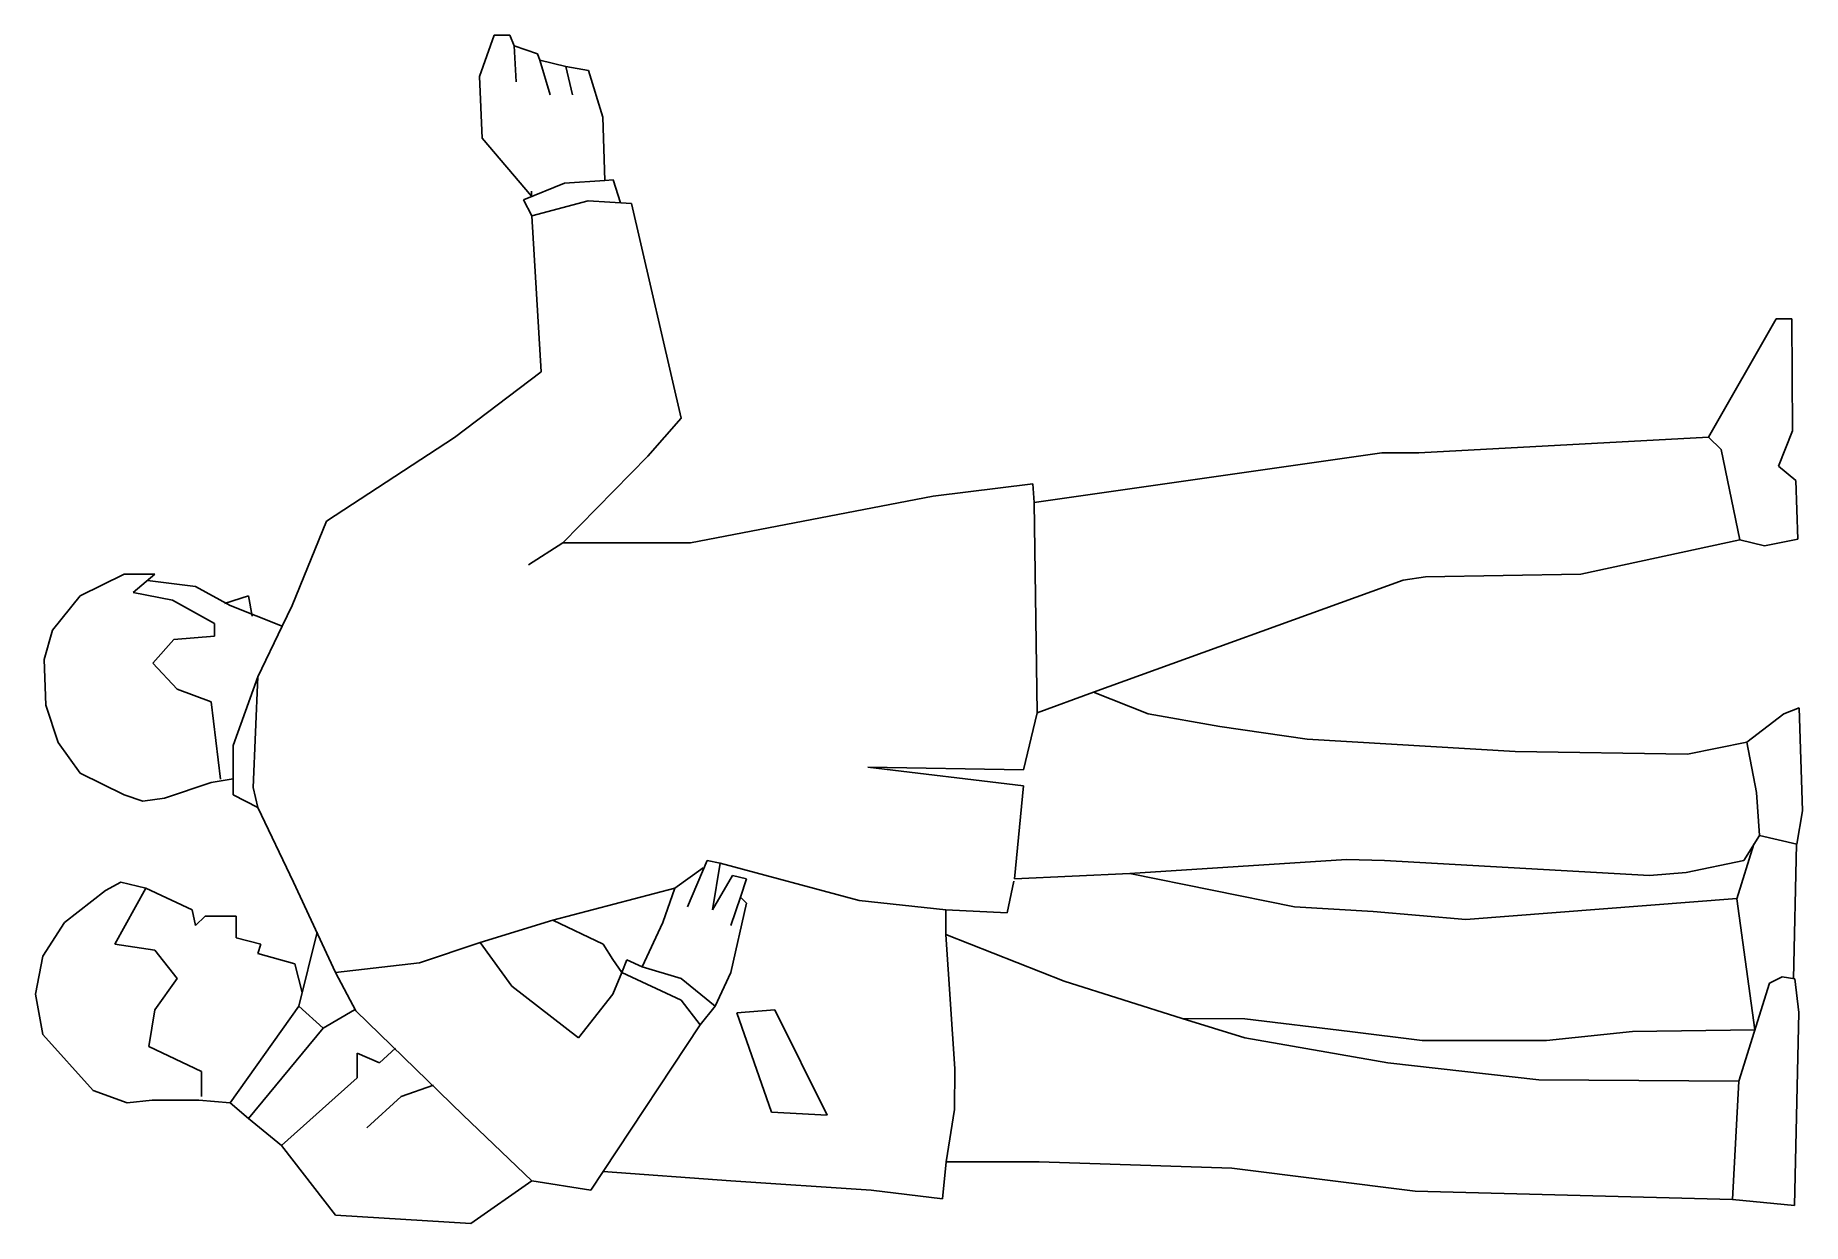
# Model space of a CAD drawing. Extents: x 443449.65 to 443451.42, y 4485372.12 to 4485373.31.
import ezdxf

# ---------------------------------------------------------------- set-up
doc = ezdxf.new("R2010")
doc.units = 0
doc.layers.get('0').update_dxf_attribs({"linetype": 'CONTINUOUS'})

msp = doc.modelspace()

# ---------------------------------------------------------------- linework, layer by layer
at = {"color": 0, "linetype": 'BYBLOCK'}
for p, q in [((443450.1117, 4485373.3074), (443450.0969, 4485373.2662)), ((443450.1273, 4485373.3074), (443450.1117, 4485373.3074)), ((443450.1317, 4485373.297), (443450.1273, 4485373.3074)), ((443450.1548, 4485373.289), (443450.1317, 4485373.297)), ((443450.1317, 4485373.297), (443450.1337, 4485373.261)), ((443450.1572, 4485373.2826), (443450.1548, 4485373.289)), ((443450.0969, 4485373.2662), (443450.0997, 4485373.205)), ((443450.1832, 4485373.2762), (443450.1572, 4485373.2826)), ((443450.1572, 4485373.2826), (443450.1676, 4485373.2482)), ((443450.2056, 4485373.2722), (443450.1832, 4485373.2762)), ((443450.1832, 4485373.2762), (443450.1896, 4485373.2482)), ((443450.22, 4485373.2258), (443450.2056, 4485373.2722)), ((443450.222, 4485373.1626), (443450.22, 4485373.2258)), ((443450.0997, 4485373.205), (443450.1488, 4485373.147)), ((443450.1408, 4485373.1434), (443450.1816, 4485373.1602)), ((443450.1816, 4485373.1602), (443450.222, 4485373.1626)), ((443450.222, 4485373.1626), (443450.2304, 4485373.1634)), ((443450.2304, 4485373.1634), (443450.2376, 4485373.1406)), ((443450.1492, 4485373.1274), (443450.1408, 4485373.1434)), ((443450.1488, 4485373.147), (443450.1488, 4485373.1522)), ((443450.2052, 4485373.1426), (443450.1492, 4485373.1274)), ((443450.2484, 4485373.1398), (443450.2052, 4485373.1426)), ((443450.1492, 4485373.1274), (443450.1584, 4485372.9722)), ((443450.298, 4485372.9258), (443450.2484, 4485373.1398)), ((443451.389, 4485373.025), (443451.3215, 4485372.907)), ((443451.4046, 4485373.025), (443451.389, 4485373.025)), ((443451.4053, 4485372.9134), (443451.4046, 4485373.025)), ((443450.1584, 4485372.9722), (443450.0721, 4485372.9066)), ((443450.2648, 4485372.8882), (443450.298, 4485372.9258)), ((443451.3915, 4485372.8782), (443451.4053, 4485372.9134)), ((443450.0721, 4485372.9066), (443449.9445, 4485372.8234)), ((443451.3215, 4485372.907), (443451.0331, 4485372.8914)), ((443451.3215, 4485372.907), (443451.3343, 4485372.8946)), ((443450.18, 4485372.8018), (443450.2648, 4485372.8882)), ((443450.996, 4485372.8914), (443450.6496, 4485372.8418)), ((443451.0331, 4485372.8914), (443450.996, 4485372.8914)), ((443451.3343, 4485372.8946), (443451.3527, 4485372.8046)), ((443451.4085, 4485372.8638), (443451.3915, 4485372.8782)), ((443450.6484, 4485372.8606), (443450.5492, 4485372.8482)), ((443450.6496, 4485372.8418), (443450.6484, 4485372.8606)), ((443451.4105, 4485372.8054), (443451.4085, 4485372.8638)), ((443450.5492, 4485372.8482), (443450.3072, 4485372.8018)), ((443450.6496, 4485372.8418), (443450.6528, 4485372.6322)), ((443449.9445, 4485372.8234), (443449.9105, 4485372.7394)), ((443450.18, 4485372.8018), (443450.146, 4485372.7798)), ((443450.3072, 4485372.8018), (443450.18, 4485372.8018)), ((443451.1943, 4485372.7706), (443451.3527, 4485372.8046)), ((443451.3527, 4485372.8046), (443451.3775, 4485372.7986)), ((443451.3775, 4485372.7986), (443451.4105, 4485372.8054)), ((443449.6993, 4485372.749), (443449.7429, 4485372.7706)), ((443449.7429, 4485372.7706), (443449.7737, 4485372.7706)), ((443449.7737, 4485372.7706), (443449.7521, 4485372.7522)), ((443449.8141, 4485372.7582), (443449.7661, 4485372.7642)), ((443449.8485, 4485372.7394), (443449.8141, 4485372.7582)), ((443450.7088, 4485372.653), (443451.0175, 4485372.7646)), ((443451.0175, 4485372.7646), (443451.0395, 4485372.7678)), ((443451.0395, 4485372.7678), (443451.1943, 4485372.7706)), ((443449.6717, 4485372.7146), (443449.6993, 4485372.749)), ((443449.7521, 4485372.7522), (443449.7913, 4485372.7446)), ((443449.7913, 4485372.7446), (443449.8329, 4485372.7214)), ((443449.8429, 4485372.7414), (443449.8669, 4485372.749)), ((443449.9005, 4485372.7186), (443449.8485, 4485372.7394)), ((443449.8669, 4485372.749), (443449.8705, 4485372.7286)), ((443449.9105, 4485372.7394), (443449.9005, 4485372.7186)), ((443449.8329, 4485372.7214), (443449.8329, 4485372.7086)), ((443449.6633, 4485372.6854), (443449.6717, 4485372.7146)), ((443449.7925, 4485372.7054), (443449.7717, 4485372.6818)), ((443449.8329, 4485372.7086), (443449.7925, 4485372.7054)), ((443449.9005, 4485372.7186), (443449.8761, 4485372.6682)), ((443449.6649, 4485372.6398), (443449.6633, 4485372.6854)), ((443449.7717, 4485372.6818), (443449.7957, 4485372.6558)), ((443449.8761, 4485372.6682), (443449.8517, 4485372.5998)), ((443449.8761, 4485372.6682), (443449.8717, 4485372.5578)), ((443449.7957, 4485372.6558), (443449.8297, 4485372.6434)), ((443450.6528, 4485372.6322), (443450.7088, 4485372.653)), ((443450.7088, 4485372.653), (443450.7632, 4485372.6314)), ((443449.6773, 4485372.6026), (443449.6649, 4485372.6398)), ((443449.8297, 4485372.6434), (443449.8389, 4485372.5662)), ((443450.6528, 4485372.6322), (443450.6392, 4485372.5754)), ((443450.8348, 4485372.6186), (443450.7632, 4485372.6314)), ((443450.7632, 4485372.6314), (443450.7632, 4485372.6314)), ((443451.3966, 4485372.6314), (443451.3599, 4485372.603)), ((443451.4118, 4485372.6374), (443451.3966, 4485372.6314)), ((443451.4154, 4485372.5347), (443451.4118, 4485372.6374)), ((443450.9216, 4485372.6062), (443450.8348, 4485372.6186)), ((443449.6993, 4485372.5722), (443449.6773, 4485372.6026)), ((443449.8517, 4485372.5998), (443449.8517, 4485372.5666)), ((443451.1291, 4485372.5938), (443450.9216, 4485372.6062)), ((443451.3599, 4485372.603), (443451.3007, 4485372.591)), ((443451.3599, 4485372.603), (443451.3694, 4485372.553)), ((443451.3007, 4485372.591), (443451.1291, 4485372.5938)), ((443449.7429, 4485372.5506), (443449.6993, 4485372.5722)), ((443449.8297, 4485372.563), (443449.7833, 4485372.5474)), ((443449.8517, 4485372.5666), (443449.8297, 4485372.563)), ((443449.8517, 4485372.5506), (443449.8517, 4485372.5666)), ((443450.6392, 4485372.5754), (443450.484, 4485372.5782)), ((443450.484, 4485372.5782), (443450.6392, 4485372.5594)), ((443449.7617, 4485372.5442), (443449.7429, 4485372.5506)), ((443449.7833, 4485372.5474), (443449.7617, 4485372.5442)), ((443449.8761, 4485372.5378), (443449.8517, 4485372.5506)), ((443449.8717, 4485372.5578), (443449.8761, 4485372.5378)), ((443450.6392, 4485372.5594), (443450.63, 4485372.4669)), ((443451.3694, 4485372.553), (443451.3723, 4485372.5101)), ((443449.8761, 4485372.5378), (443449.9117, 4485372.4637)), ((443451.4095, 4485372.5013), (443451.4154, 4485372.5347)), ((443451.3567, 4485372.4853), (443451.3723, 4485372.5101)), ((443451.3723, 4485372.5101), (443451.4095, 4485372.5013)), ((443451.3669, 4485372.5015), (443451.3499, 4485372.4471)), ((443451.4064, 4485372.3674), (443451.4094, 4485372.5013)), ((443450.2916, 4485372.4577), (443450.32, 4485372.4777)), ((443450.324, 4485372.4853), (443450.3044, 4485372.4389)), ((443450.3368, 4485372.4825), (443450.324, 4485372.4853)), ((443450.3292, 4485372.4361), (443450.3368, 4485372.4825)), ((443450.3368, 4485372.4825), (443450.4752, 4485372.4453)), ((443450.7452, 4485372.4721), (443450.9608, 4485372.4861)), ((443450.9608, 4485372.4861), (443450.9988, 4485372.4853)), ((443450.9988, 4485372.4853), (443451.2627, 4485372.4701)), ((443451.2995, 4485372.4733), (443451.2627, 4485372.4701)), ((443451.2995, 4485372.4733), (443451.3567, 4485372.4853)), ((443449.6837, 4485372.4233), (443449.7245, 4485372.4553)), ((443449.7245, 4485372.4553), (443449.7397, 4485372.4637)), ((443449.7645, 4485372.4577), (443449.7337, 4485372.4017)), ((443449.7397, 4485372.4637), (443449.7645, 4485372.4577)), ((443449.7645, 4485372.4577), (443449.8109, 4485372.4361)), ((443449.9117, 4485372.4637), (443449.9537, 4485372.3737)), ((443450.17, 4485372.4257), (443450.2916, 4485372.4577)), ((443450.2916, 4485372.4577), (443450.2796, 4485372.4233)), ((443450.3492, 4485372.4701), (443450.3292, 4485372.4361)), ((443450.3632, 4485372.4669), (443450.3492, 4485372.4701)), ((443450.3572, 4485372.4485), (443450.3632, 4485372.4669)), ((443450.6296, 4485372.4645), (443450.6228, 4485372.4329)), ((443450.63, 4485372.4669), (443450.7452, 4485372.4721)), ((443450.9092, 4485372.4389), (443450.7452, 4485372.4721)), ((443450.3572, 4485372.4485), (443450.3476, 4485372.4205)), ((443450.3476, 4485372.3737), (443450.3632, 4485372.4425)), ((443450.3632, 4485372.4425), (443450.3572, 4485372.4485)), ((443450.4752, 4485372.4453), (443450.5616, 4485372.4361)), ((443450.9874, 4485372.4343), (443450.9092, 4485372.4389)), ((443451.3497, 4485372.4473), (443451.0799, 4485372.4265)), ((443449.6621, 4485372.3897), (443449.6837, 4485372.4233)), ((443449.8109, 4485372.4361), (443449.8141, 4485372.4205)), ((443449.8141, 4485372.4205), (443449.8237, 4485372.4297)), ((443449.8237, 4485372.4297), (443449.8545, 4485372.4297)), ((443449.8545, 4485372.4297), (443449.8545, 4485372.4081)), ((443450.17, 4485372.4257), (443450.0977, 4485372.4033)), ((443450.2204, 4485372.4017), (443450.17, 4485372.4257)), ((443450.2796, 4485372.4233), (443450.2592, 4485372.3793)), ((443450.6228, 4485372.4329), (443450.5616, 4485372.4361)), ((443450.5616, 4485372.4361), (443450.5616, 4485372.4113)), ((443451.0799, 4485372.4265), (443450.9874, 4485372.4343)), ((443449.8545, 4485372.4081), (443449.8793, 4485372.4017)), ((443449.9169, 4485372.3401), (443449.9353, 4485372.4137)), ((443450.0373, 4485372.3833), (443450.0977, 4485372.4033)), ((443450.0977, 4485372.4033), (443450.1293, 4485372.3601)), ((443450.5616, 4485372.4113), (443450.6796, 4485372.3649)), ((443450.5616, 4485372.4113), (443450.5708, 4485372.2777)), ((443449.6545, 4485372.3521), (443449.6621, 4485372.3897)), ((443449.7337, 4485372.4017), (443449.7737, 4485372.3957)), ((443449.7737, 4485372.3957), (443449.7957, 4485372.3677)), ((443449.8793, 4485372.4017), (443449.8761, 4485372.3925)), ((443449.8761, 4485372.3925), (443449.9129, 4485372.3821)), ((443450.23, 4485372.3865), (443450.2204, 4485372.4017)), ((443450.2388, 4485372.3737), (443450.23, 4485372.3865)), ((443450.244, 4485372.3861), (443450.2388, 4485372.3737)), ((443450.2592, 4485372.3793), (443450.244, 4485372.3861)), ((443449.7957, 4485372.3677), (443449.7737, 4485372.3365)), ((443449.9129, 4485372.3821), (443449.9205, 4485372.3537)), ((443449.9537, 4485372.3737), (443450.0373, 4485372.3833)), ((443449.9737, 4485372.3353), (443449.9537, 4485372.3737)), ((443450.23, 4485372.3521), (443450.2388, 4485372.3737)), ((443450.2388, 4485372.3737), (443450.298, 4485372.3461)), ((443450.298, 4485372.3677), (443450.2592, 4485372.3793)), ((443450.332, 4485372.3401), (443450.298, 4485372.3677)), ((443450.332, 4485372.3401), (443450.3476, 4485372.3737)), ((443451.3951, 4485372.3692), (443451.3823, 4485372.3628)), ((443451.4075, 4485372.3672), (443451.3951, 4485372.3692)), ((443451.4115, 4485372.3336), (443451.4075, 4485372.3672)), ((443449.6621, 4485372.3117), (443449.6545, 4485372.3521)), ((443450.1293, 4485372.3601), (443450.1956, 4485372.3085)), ((443450.1956, 4485372.3085), (443450.23, 4485372.3521)), ((443450.6796, 4485372.3649), (443450.7972, 4485372.3277)), ((443451.3823, 4485372.3628), (443451.3517, 4485372.2653)), ((443449.7737, 4485372.3365), (443449.7677, 4485372.2997)), ((443449.8485, 4485372.2437), (443449.9169, 4485372.3401)), ((443449.9169, 4485372.3401), (443449.9413, 4485372.3181)), ((443449.9725, 4485372.3365), (443449.9413, 4485372.3181)), ((443450.0809, 4485372.2313), (443449.9737, 4485372.3353)), ((443450.298, 4485372.3461), (443450.3168, 4485372.3213)), ((443450.3168, 4485372.3213), (443450.332, 4485372.3401)), ((443450.3536, 4485372.3333), (443450.3912, 4485372.3365)), ((443450.388, 4485372.2345), (443450.3536, 4485372.3333)), ((443450.3912, 4485372.3365), (443450.4436, 4485372.2313)), ((443451.4072, 4485372.1413), (443451.4115, 4485372.3336)), ((443449.9413, 4485372.3181), (443449.8669, 4485372.2281)), ((443450.3168, 4485372.3213), (443450.2204, 4485372.1753)), ((443450.7972, 4485372.3277), (443450.8596, 4485372.3273)), ((443450.8596, 4485372.3085), (443450.7972, 4485372.3277)), ((443450.8596, 4485372.3273), (443450.9644, 4485372.3149)), ((443450.9644, 4485372.3149), (443451.0363, 4485372.3057)), ((443451.2459, 4485372.3149), (443451.1603, 4485372.3057)), ((443451.2459, 4485372.3149), (443451.3677, 4485372.3164)), ((443449.7121, 4485372.2561), (443449.6621, 4485372.3117)), ((443449.7677, 4485372.2997), (443449.8201, 4485372.2749)), ((443449.9973, 4485372.2837), (443450.0133, 4485372.2981)), ((443451.002, 4485372.2837), (443450.8596, 4485372.3085)), ((443451.0363, 4485372.3057), (443451.1603, 4485372.3057)), ((443449.9753, 4485372.2685), (443449.9753, 4485372.2933)), ((443449.9753, 4485372.2933), (443449.9973, 4485372.2837)), ((443451.1527, 4485372.2665), (443451.002, 4485372.2837)), ((443449.8201, 4485372.2749), (443449.8201, 4485372.2501)), ((443449.8997, 4485372.2013), (443449.9753, 4485372.2685)), ((443450.5708, 4485372.2777), (443450.5704, 4485372.2369)), ((443451.3517, 4485372.2653), (443451.1527, 4485372.2665)), ((443451.3517, 4485372.2653), (443451.3456, 4485372.1473)), ((443449.7461, 4485372.2437), (443449.7121, 4485372.2561)), ((443449.7709, 4485372.2465), (443449.7461, 4485372.2437)), ((443449.8173, 4485372.2465), (443449.7709, 4485372.2465)), ((443449.8485, 4485372.2437), (443449.8173, 4485372.2465)), ((443450.0189, 4485372.2501), (443449.9849, 4485372.2189)), ((443450.0513, 4485372.2613), (443450.0189, 4485372.2501)), ((443449.8669, 4485372.2281), (443449.8485, 4485372.2437)), ((443449.8997, 4485372.2013), (443449.8669, 4485372.2281)), ((443450.1492, 4485372.1661), (443450.0809, 4485372.2313)), ((443450.4436, 4485372.2313), (443450.388, 4485372.2345)), ((443450.5704, 4485372.2369), (443450.562, 4485372.1849)), ((443449.9537, 4485372.1317), (443449.8997, 4485372.2013)), ((443450.2204, 4485372.1753), (443450.208, 4485372.1565)), ((443450.3476, 4485372.1661), (443450.2204, 4485372.1753)), ((443450.562, 4485372.1849), (443450.5584, 4485372.1481)), ((443450.562, 4485372.1849), (443450.6548, 4485372.1849)), ((443450.6548, 4485372.1849), (443450.8468, 4485372.1785)), ((443450.8468, 4485372.1785), (443451.0295, 4485372.1557)), ((443450.1492, 4485372.1661), (443450.0885, 4485372.1233)), ((443450.208, 4485372.1565), (443450.1492, 4485372.1661)), ((443450.4872, 4485372.1565), (443450.3476, 4485372.1661)), ((443450.5584, 4485372.1481), (443450.4872, 4485372.1565)), ((443451.0295, 4485372.1557), (443451.3456, 4485372.1473)), ((443451.3456, 4485372.1473), (443451.4072, 4485372.1413)), ((443450.0885, 4485372.1233), (443449.9537, 4485372.1317))]:
    msp.add_line(p, q, dxfattribs=at)
at = {"color": 0}
msp.add_line((443451.3499, 4485372.4471), (443451.3677, 4485372.3164), dxfattribs=at)

doc.saveas('drawing.dxf')
